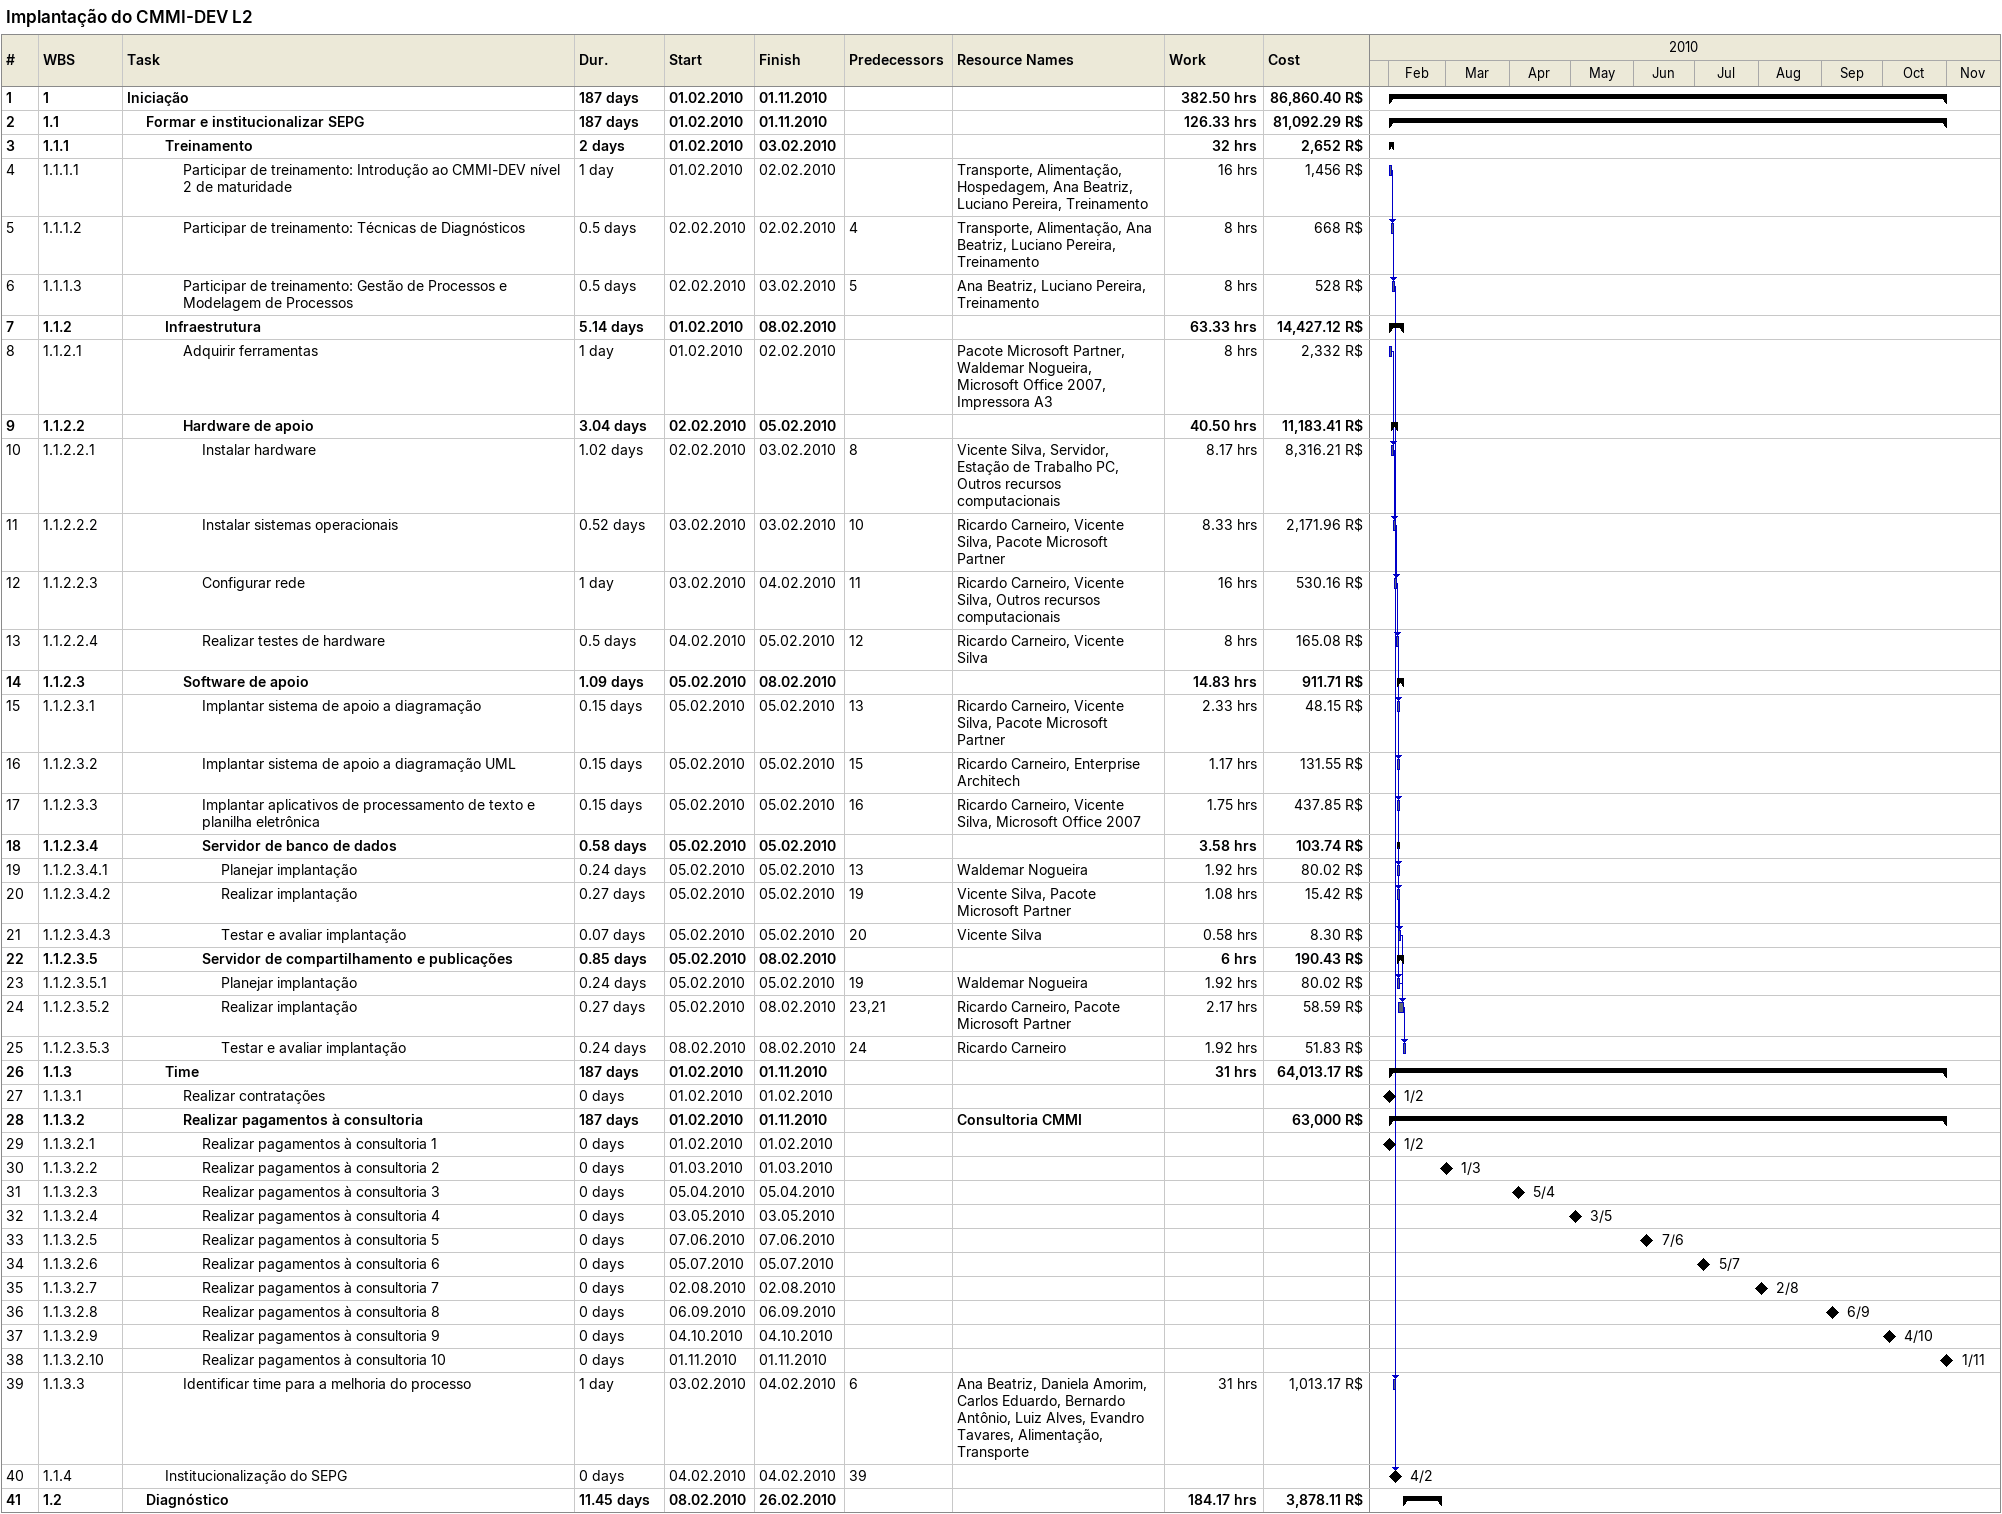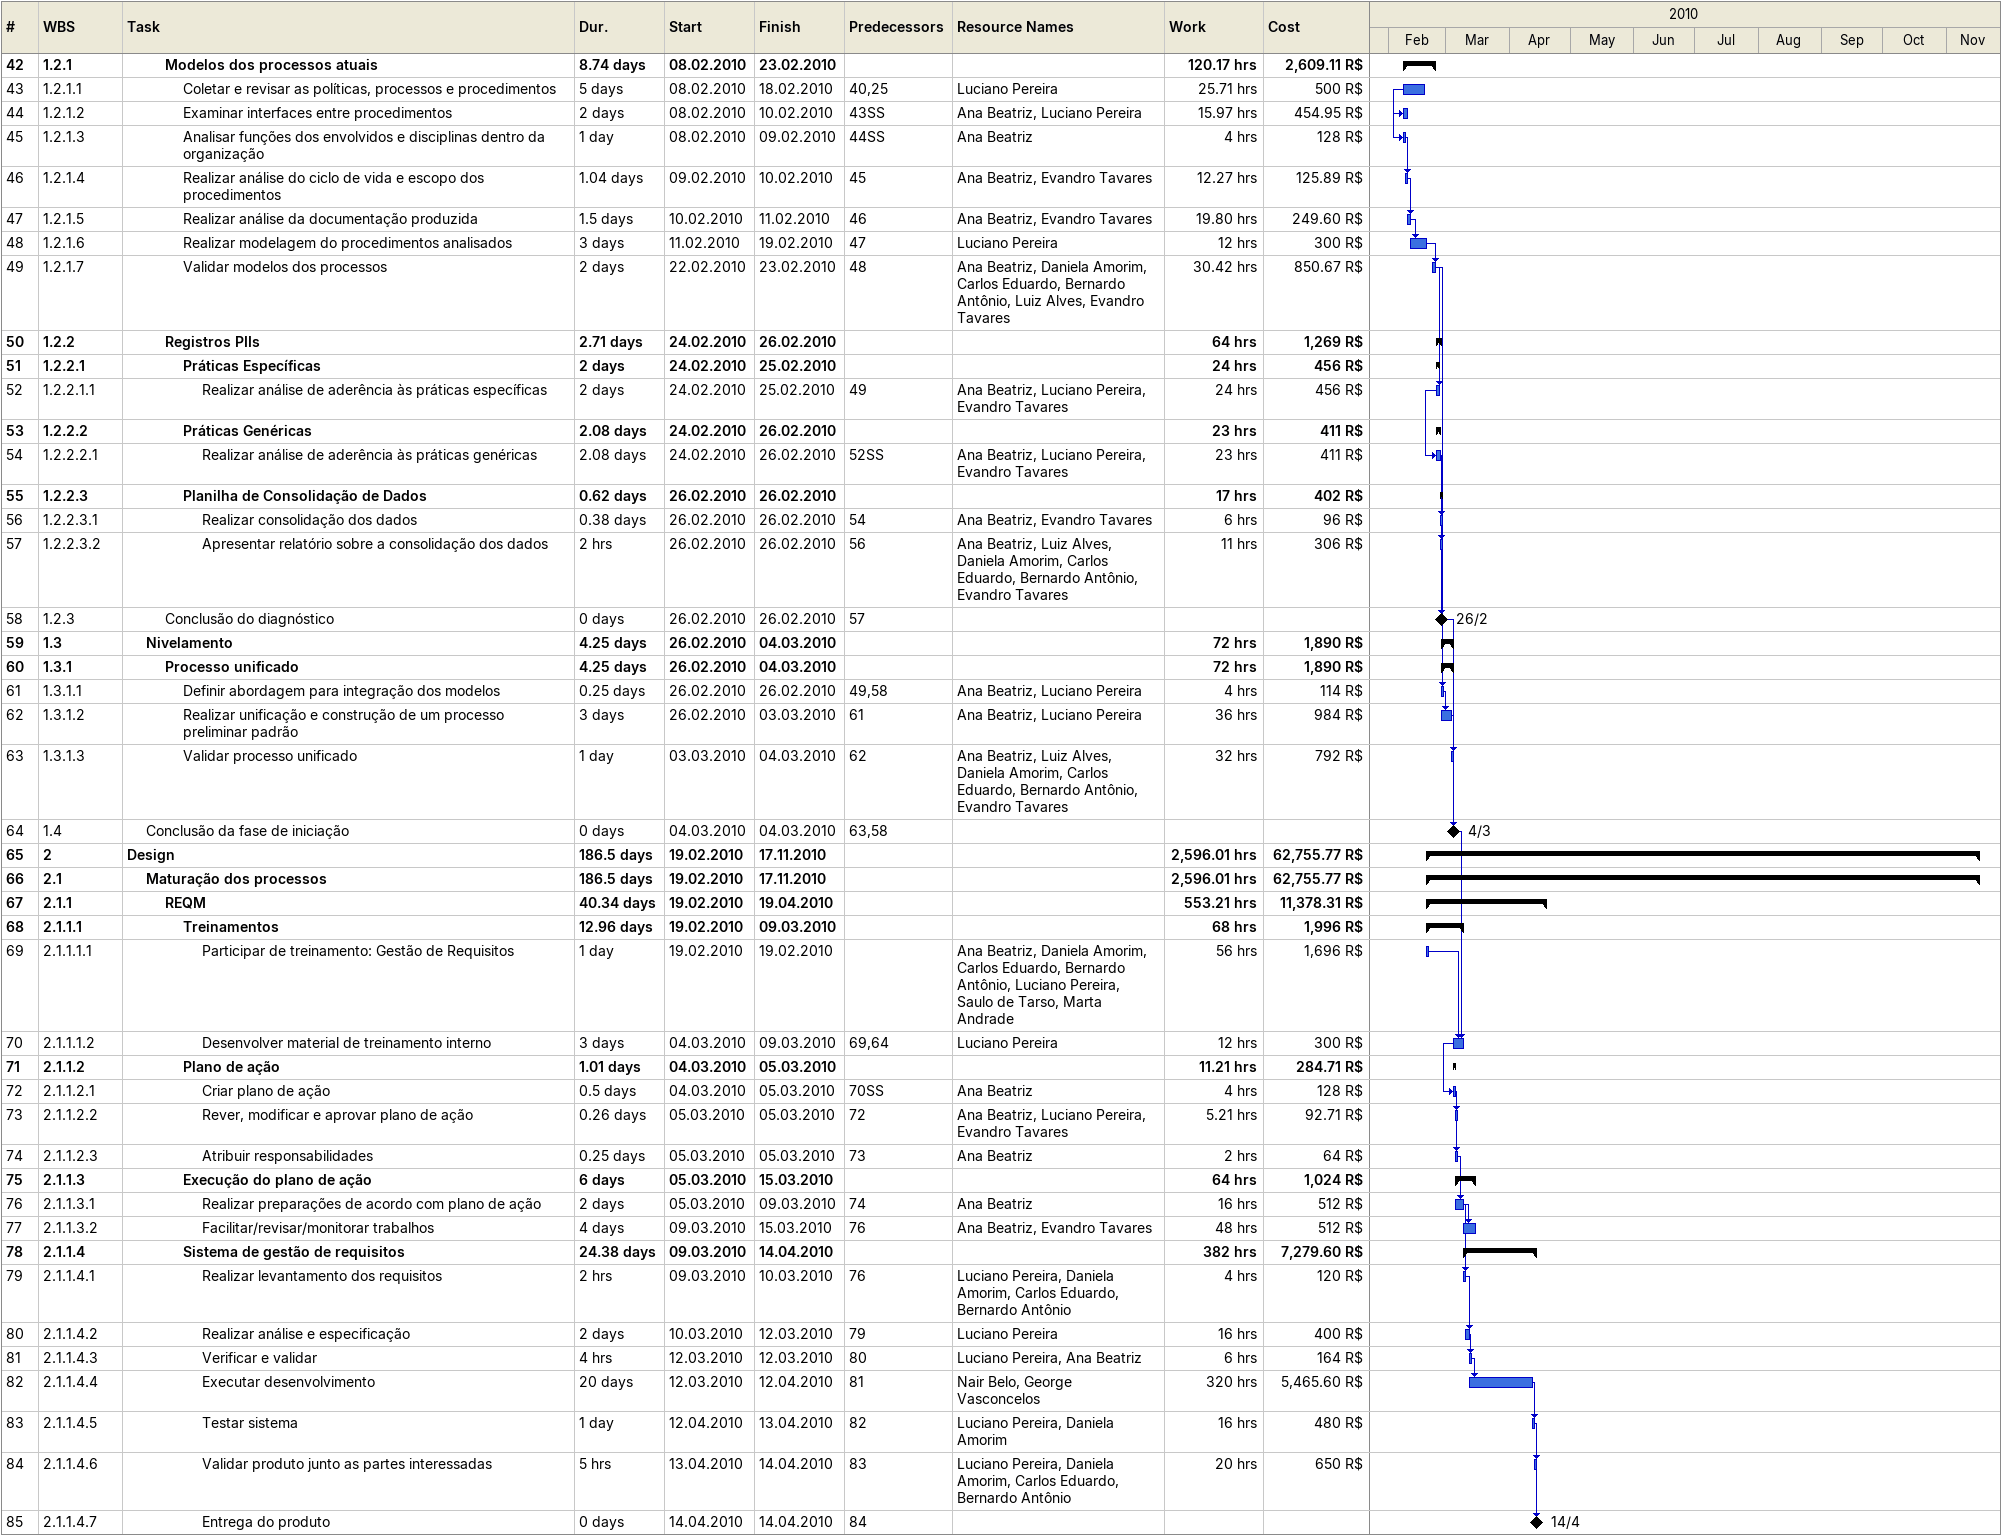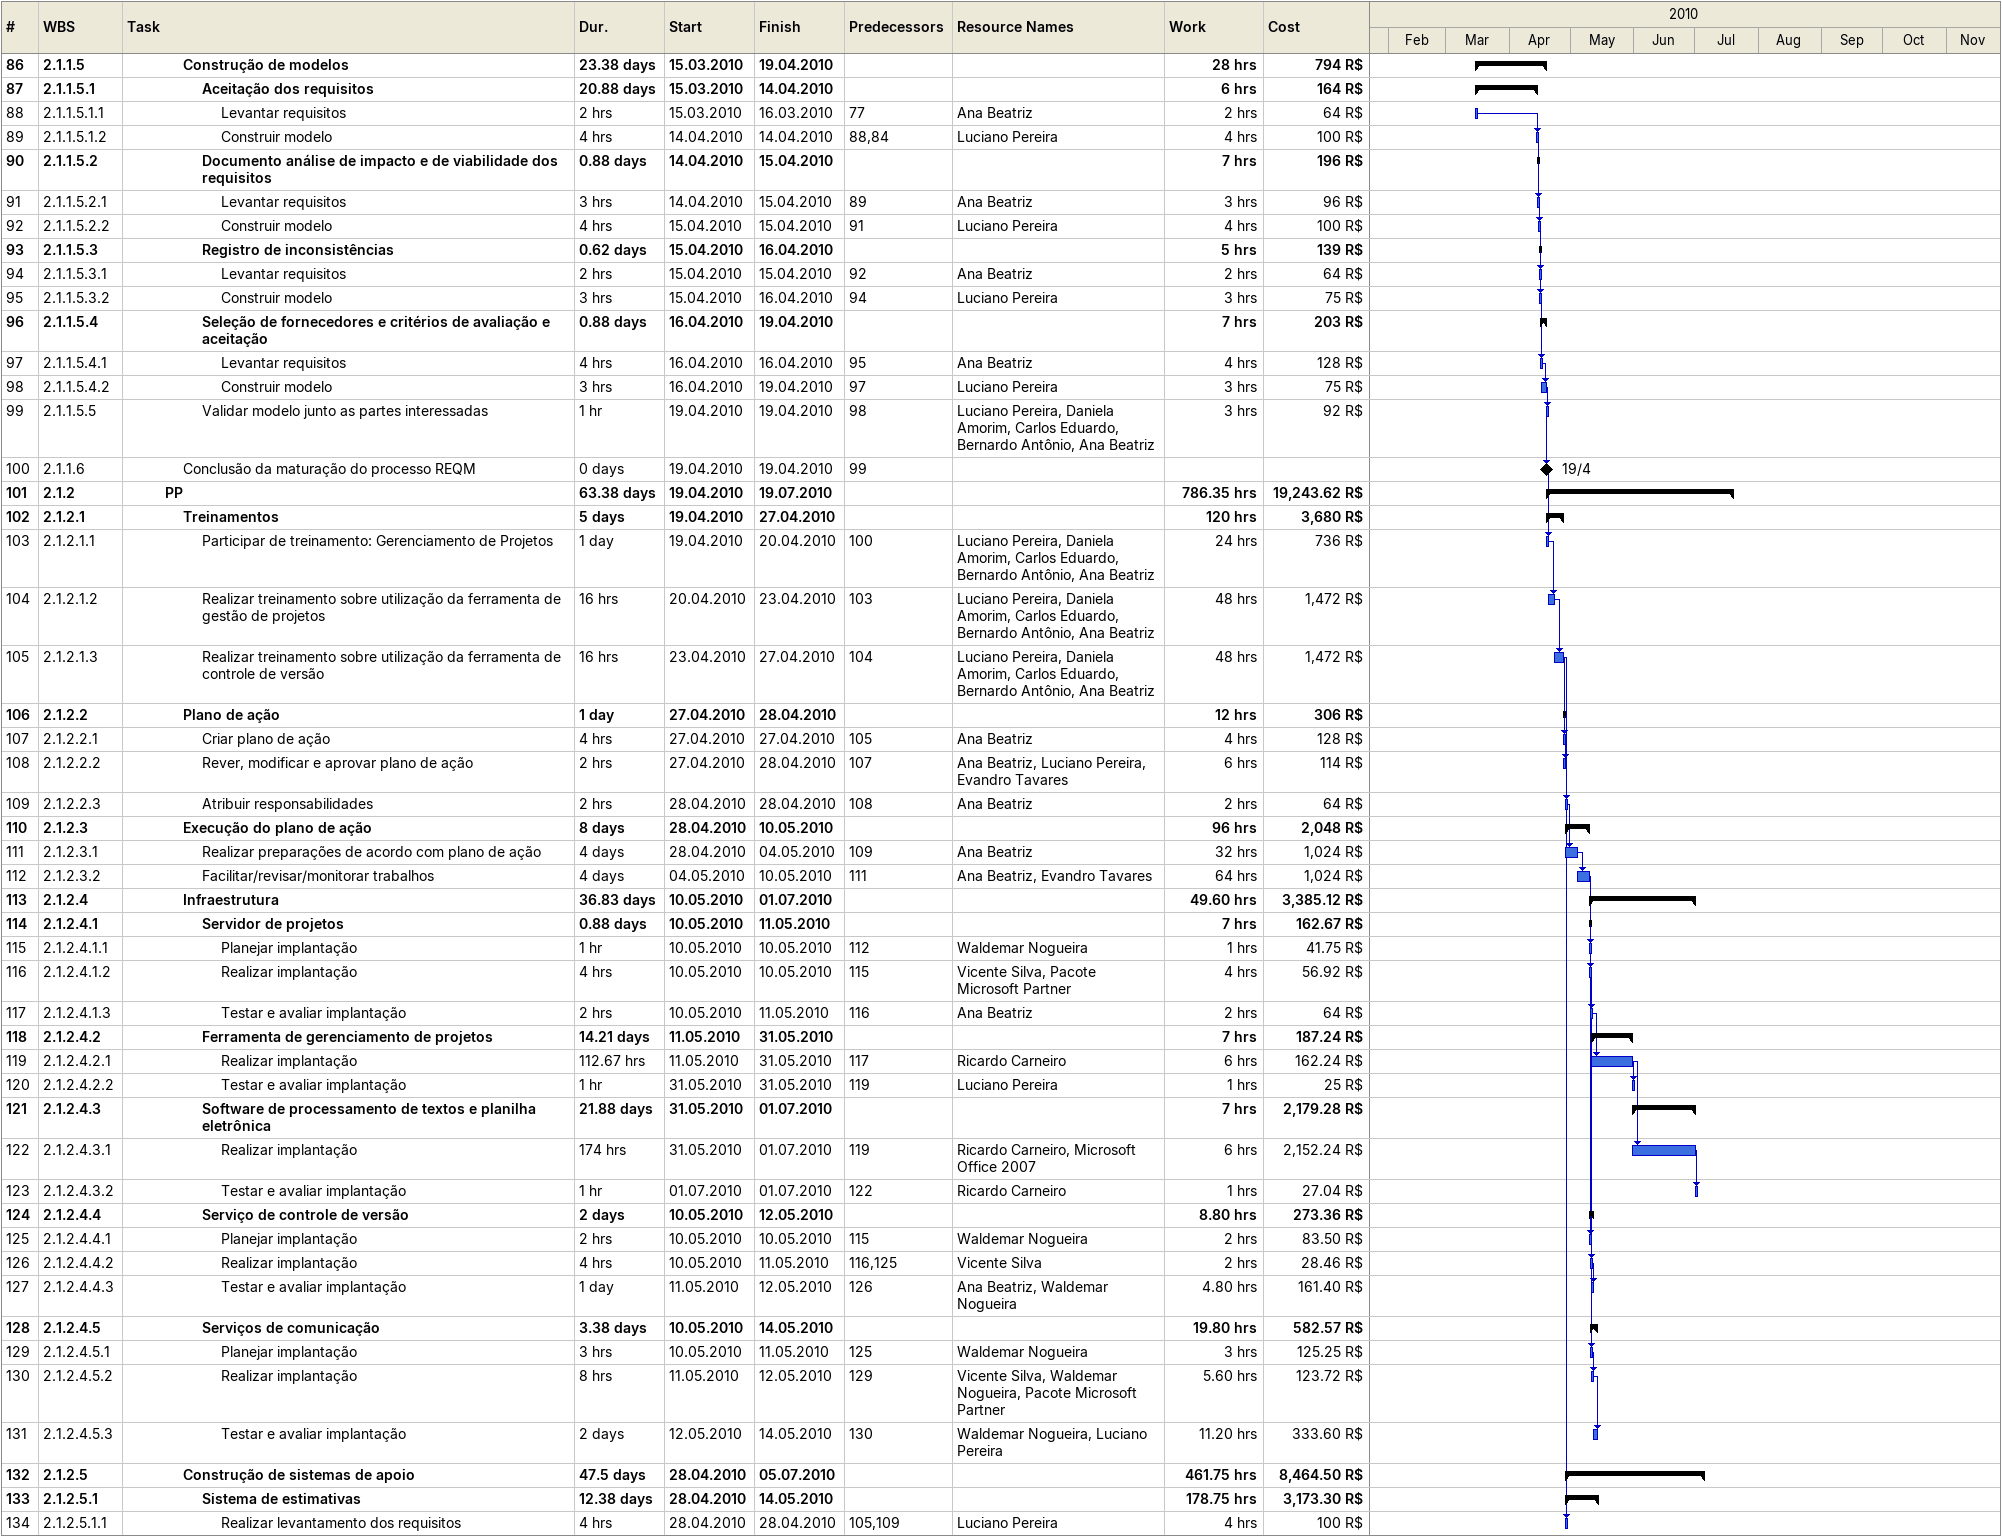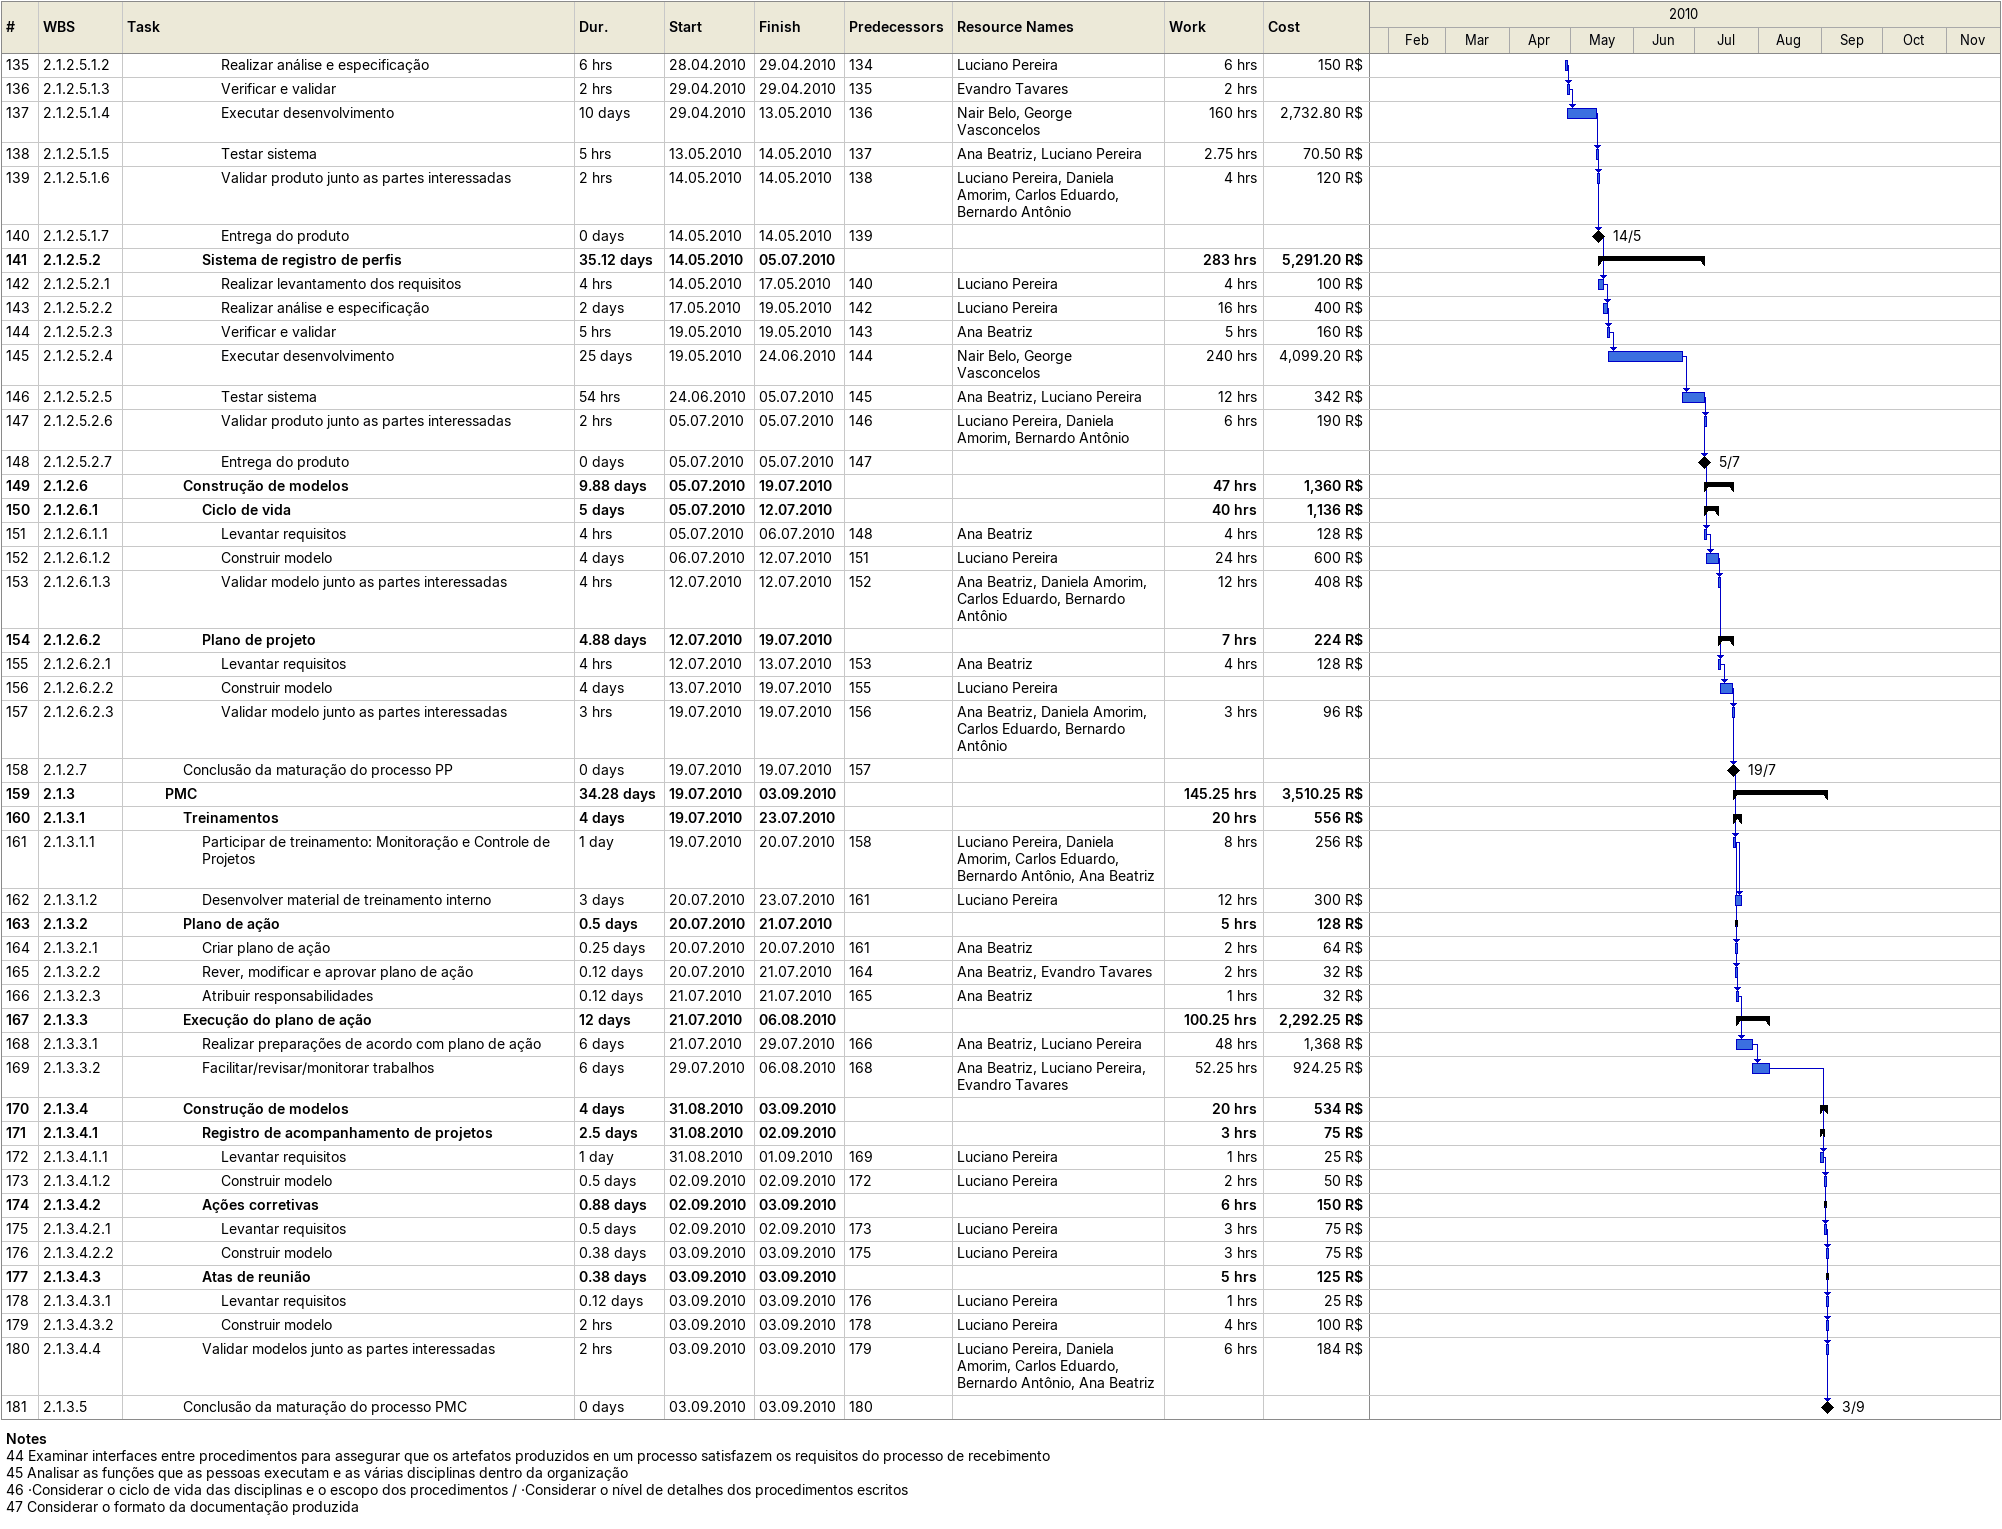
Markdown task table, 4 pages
Implantação do CMMI-DEV L2

| ID | WBS | Task | Duration | Start | Finish | Predecessors | Resources | Work (h) | Cost (R$) |
|---|---|---|---|---|---|---|---|---|---|
| 1 | 1 | **Iniciação** | 187d | 2010-02-01 | 2010-11-01 |  |  | 382.50 | 86860.40 |
| 2 | 1.1 | **Formar e institucionalizar SEPG** | 187d | 2010-02-01 | 2010-11-01 |  |  | 126.33 | 81092.29 |
| 3 | 1.1.1 | **Treinamento** | 2d | 2010-02-01 | 2010-02-03 |  |  | 32 | 2652 |
| 4 | 1.1.1.1 | Participar de treinamento: Introdução ao CMMI-DEV nível 2 de maturidade | 1d | 2010-02-01 | 2010-02-02 |  | Transporte, Alimentação, Hospedagem, Ana Beatriz, Luciano Pereira, Treinamento | 16 | 1456 |
| 5 | 1.1.1.2 | Participar de treinamento: Técnicas de Diagnósticos | 0.5d | 2010-02-02 | 2010-02-02 | 4 | Transporte, Alimentação, Ana Beatriz, Luciano Pereira, Treinamento | 8 | 668 |
| 6 | 1.1.1.3 | Participar de treinamento: Gestão de Processos e Modelagem de Processos | 0.5d | 2010-02-02 | 2010-02-03 | 5 | Ana Beatriz, Luciano Pereira, Treinamento | 8 | 528 |
| 7 | 1.1.2 | **Infraestrutura** | 5.14d | 2010-02-01 | 2010-02-08 |  |  | 63.33 | 14427.12 |
| 8 | 1.1.2.1 | Adquirir ferramentas | 1d | 2010-02-01 | 2010-02-02 |  | Pacote Microsoft Partner, Waldemar Nogueira, Microsoft Office 2007, Impressora A3 | 8 | 2332 |
| 9 | 1.1.2.2 | **Hardware de apoio** | 3.04d | 2010-02-02 | 2010-02-05 |  |  | 40.50 | 11183.41 |
| 10 | 1.1.2.2.1 | Instalar hardware | 1.02d | 2010-02-02 | 2010-02-03 | 8 | Vicente Silva, Servidor, Estação de Trabalho PC, Outros recursos computacionais | 8.17 | 8316.21 |
| 11 | 1.1.2.2.2 | Instalar sistemas operacionais | 0.52d | 2010-02-03 | 2010-02-03 | 10 | Ricardo Carneiro, Vicente Silva, Pacote Microsoft Partner | 8.33 | 2171.96 |
| 12 | 1.1.2.2.3 | Configurar rede | 1d | 2010-02-03 | 2010-02-04 | 11 | Ricardo Carneiro, Vicente Silva, Outros recursos computacionais | 16 | 530.16 |
| 13 | 1.1.2.2.4 | Realizar testes de hardware | 0.5d | 2010-02-04 | 2010-02-05 | 12 | Ricardo Carneiro, Vicente Silva | 8 | 165.08 |
| 14 | 1.1.2.3 | **Software de apoio** | 1.09d | 2010-02-05 | 2010-02-08 |  |  | 14.83 | 911.71 |
| 15 | 1.1.2.3.1 | Implantar sistema de apoio a diagramação | 0.15d | 2010-02-05 | 2010-02-05 | 13 | Ricardo Carneiro, Vicente Silva, Pacote Microsoft Partner | 2.33 | 48.15 |
| 16 | 1.1.2.3.2 | Implantar sistema de apoio a diagramação UML | 0.15d | 2010-02-05 | 2010-02-05 | 15 | Ricardo Carneiro, Enterprise Architech | 1.17 | 131.55 |
| 17 | 1.1.2.3.3 | Implantar aplicativos de processamento de texto e planilha eletrônica | 0.15d | 2010-02-05 | 2010-02-05 | 16 | Ricardo Carneiro, Vicente Silva, Microsoft Office 2007 | 1.75 | 437.85 |
| 18 | 1.1.2.3.4 | **Servidor de banco de dados** | 0.58d | 2010-02-05 | 2010-02-05 |  |  | 3.58 | 103.74 |
| 19 | 1.1.2.3.4.1 | Planejar implantação | 0.24d | 2010-02-05 | 2010-02-05 | 13 | Waldemar Nogueira | 1.92 | 80.02 |
| 20 | 1.1.2.3.4.2 | Realizar implantação | 0.27d | 2010-02-05 | 2010-02-05 | 19 | Vicente Silva, Pacote Microsoft Partner | 1.08 | 15.42 |
| 21 | 1.1.2.3.4.3 | Testar e avaliar implantação | 0.07d | 2010-02-05 | 2010-02-05 | 20 | Vicente Silva | 0.58 | 8.30 |
| 22 | 1.1.2.3.5 | **Servidor de compartilhamento e publicações** | 0.85d | 2010-02-05 | 2010-02-08 |  |  | 6 | 190.43 |
| 23 | 1.1.2.3.5.1 | Planejar implantação | 0.24d | 2010-02-05 | 2010-02-05 | 19 | Waldemar Nogueira | 1.92 | 80.02 |
| 24 | 1.1.2.3.5.2 | Realizar implantação | 0.27d | 2010-02-05 | 2010-02-08 | 23, 21 | Ricardo Carneiro, Pacote Microsoft Partner | 2.17 | 58.59 |
| 25 | 1.1.2.3.5.3 | Testar e avaliar implantação | 0.24d | 2010-02-08 | 2010-02-08 | 24 | Ricardo Carneiro | 1.92 | 51.83 |
| 26 | 1.1.3 | **Time** | 187d | 2010-02-01 | 2010-11-01 |  |  | 31 | 64013.17 |
| 27 | 1.1.3.1 | Realizar contratações | 0d | 2010-02-01 | 2010-02-01 |  |  |  |  |
| 28 | 1.1.3.2 | **Realizar pagamentos à consultoria** | 187d | 2010-02-01 | 2010-11-01 |  | Consultoria CMMI |  | 63000 |
| 29 | 1.1.3.2.1 | Realizar pagamentos à consultoria 1 | 0d | 2010-02-01 | 2010-02-01 |  |  |  |  |
| 30 | 1.1.3.2.2 | Realizar pagamentos à consultoria 2 | 0d | 2010-03-01 | 2010-03-01 |  |  |  |  |
| 31 | 1.1.3.2.3 | Realizar pagamentos à consultoria 3 | 0d | 2010-04-05 | 2010-04-05 |  |  |  |  |
| 32 | 1.1.3.2.4 | Realizar pagamentos à consultoria 4 | 0d | 2010-05-03 | 2010-05-03 |  |  |  |  |
| 33 | 1.1.3.2.5 | Realizar pagamentos à consultoria 5 | 0d | 2010-06-07 | 2010-06-07 |  |  |  |  |
| 34 | 1.1.3.2.6 | Realizar pagamentos à consultoria 6 | 0d | 2010-07-05 | 2010-07-05 |  |  |  |  |
| 35 | 1.1.3.2.7 | Realizar pagamentos à consultoria 7 | 0d | 2010-08-02 | 2010-08-02 |  |  |  |  |
| 36 | 1.1.3.2.8 | Realizar pagamentos à consultoria 8 | 0d | 2010-09-06 | 2010-09-06 |  |  |  |  |
| 37 | 1.1.3.2.9 | Realizar pagamentos à consultoria 9 | 0d | 2010-10-04 | 2010-10-04 |  |  |  |  |
| 38 | 1.1.3.2.10 | Realizar pagamentos à consultoria 10 | 0d | 2010-11-01 | 2010-11-01 |  |  |  |  |
| 39 | 1.1.3.3 | Identificar time para a melhoria do processo | 1d | 2010-02-03 | 2010-02-04 | 6 | Ana Beatriz, Daniela Amorim, Carlos Eduardo, Bernardo Antônio, Luiz Alves, Evandro Tavares, Alimentação, Transporte | 31 | 1013.17 |
| 40 | 1.1.4 | Institucionalização do SEPG | 0d | 2010-02-04 | 2010-02-04 | 39 |  |  |  |
| 41 | 1.2 | **Diagnóstico** | 11.45d | 2010-02-08 | 2010-02-26 |  |  | 184.17 | 3878.11 |
| 42 | 1.2.1 | **Modelos dos processos atuais** | 8.74d | 2010-02-08 | 2010-02-23 |  |  | 120.17 | 2609.11 |
| 43 | 1.2.1.1 | Coletar e revisar as políticas, processos e procedimentos | 5d | 2010-02-08 | 2010-02-18 | 40, 25 | Luciano Pereira | 25.71 | 500 |
| 44 | 1.2.1.2 | Examinar interfaces entre procedimentos | 2d | 2010-02-08 | 2010-02-10 | 43SS | Ana Beatriz, Luciano Pereira | 15.97 | 454.95 |
| 45 | 1.2.1.3 | Analisar funções dos envolvidos e disciplinas dentro da organização | 1d | 2010-02-08 | 2010-02-09 | 44SS | Ana Beatriz | 4 | 128 |
| 46 | 1.2.1.4 | Realizar análise do ciclo de vida e escopo dos procedimentos | 1.04d | 2010-02-09 | 2010-02-10 | 45 | Ana Beatriz, Evandro Tavares | 12.27 | 125.89 |
| 47 | 1.2.1.5 | Realizar análise da documentação produzida | 1.5d | 2010-02-10 | 2010-02-11 | 46 | Ana Beatriz, Evandro Tavares | 19.80 | 249.60 |
| 48 | 1.2.1.6 | Realizar modelagem do procedimentos analisados | 3d | 2010-02-11 | 2010-02-19 | 47 | Luciano Pereira | 12 | 300 |
| 49 | 1.2.1.7 | Validar modelos dos processos | 2d | 2010-02-22 | 2010-02-23 | 48 | Ana Beatriz, Daniela Amorim, Carlos Eduardo, Bernardo Antônio, Luiz Alves, Evandro Tavares | 30.42 | 850.67 |
| 50 | 1.2.2 | **Registros PIIs** | 2.71d | 2010-02-24 | 2010-02-26 |  |  | 64 | 1269 |
| 51 | 1.2.2.1 | **Práticas Específicas** | 2d | 2010-02-24 | 2010-02-25 |  |  | 24 | 456 |
| 52 | 1.2.2.1.1 | Realizar análise de aderência às práticas específicas | 2d | 2010-02-24 | 2010-02-25 | 49 | Ana Beatriz, Luciano Pereira, Evandro Tavares | 24 | 456 |
| 53 | 1.2.2.2 | **Práticas Genéricas** | 2.08d | 2010-02-24 | 2010-02-26 |  |  | 23 | 411 |
| 54 | 1.2.2.2.1 | Realizar análise de aderência às práticas genéricas | 2.08d | 2010-02-24 | 2010-02-26 | 52SS | Ana Beatriz, Luciano Pereira, Evandro Tavares | 23 | 411 |
| 55 | 1.2.2.3 | **Planilha de Consolidação de Dados** | 0.62d | 2010-02-26 | 2010-02-26 |  |  | 17 | 402 |
| 56 | 1.2.2.3.1 | Realizar consolidação dos dados | 0.38d | 2010-02-26 | 2010-02-26 | 54 | Ana Beatriz, Evandro Tavares | 6 | 96 |
| 57 | 1.2.2.3.2 | Apresentar relatório sobre a consolidação dos dados | 2h | 2010-02-26 | 2010-02-26 | 56 | Ana Beatriz, Luiz Alves, Daniela Amorim, Carlos Eduardo, Bernardo Antônio, Evandro Tavares | 11 | 306 |
| 58 | 1.2.3 | Conclusão do diagnóstico | 0d | 2010-02-26 | 2010-02-26 | 57 |  |  |  |
| 59 | 1.3 | **Nivelamento** | 4.25d | 2010-02-26 | 2010-03-04 |  |  | 72 | 1890 |
| 60 | 1.3.1 | **Processo unificado** | 4.25d | 2010-02-26 | 2010-03-04 |  |  | 72 | 1890 |
| 61 | 1.3.1.1 | Definir abordagem para integração dos modelos | 0.25d | 2010-02-26 | 2010-02-26 | 49, 58 | Ana Beatriz, Luciano Pereira | 4 | 114 |
| 62 | 1.3.1.2 | Realizar unificação e construção de um processo preliminar padrão | 3d | 2010-02-26 | 2010-03-03 | 61 | Ana Beatriz, Luciano Pereira | 36 | 984 |
| 63 | 1.3.1.3 | Validar processo unificado | 1d | 2010-03-03 | 2010-03-04 | 62 | Ana Beatriz, Luiz Alves, Daniela Amorim, Carlos Eduardo, Bernardo Antônio, Evandro Tavares | 32 | 792 |
| 64 | 1.4 | Conclusão da fase de iniciação | 0d | 2010-03-04 | 2010-03-04 | 63, 58 |  |  |  |
| 65 | 2 | **Design** | 186.5d | 2010-02-19 | 2010-11-17 |  |  | 2596.01 | 62755.77 |
| 66 | 2.1 | **Maturação dos processos** | 186.5d | 2010-02-19 | 2010-11-17 |  |  | 2596.01 | 62755.77 |
| 67 | 2.1.1 | **REQM** | 40.34d | 2010-02-19 | 2010-04-19 |  |  | 553.21 | 11378.31 |
| 68 | 2.1.1.1 | **Treinamentos** | 12.96d | 2010-02-19 | 2010-03-09 |  |  | 68 | 1996 |
| 69 | 2.1.1.1.1 | Participar de treinamento: Gestão de Requisitos | 1d | 2010-02-19 | 2010-02-19 |  | Ana Beatriz, Daniela Amorim, Carlos Eduardo, Bernardo Antônio, Luciano Pereira, Saulo de Tarso, Marta Andrade | 56 | 1696 |
| 70 | 2.1.1.1.2 | Desenvolver material de treinamento interno | 3d | 2010-03-04 | 2010-03-09 | 69, 64 | Luciano Pereira | 12 | 300 |
| 71 | 2.1.1.2 | **Plano de ação** | 1.01d | 2010-03-04 | 2010-03-05 |  |  | 11.21 | 284.71 |
| 72 | 2.1.1.2.1 | Criar plano de ação | 0.5d | 2010-03-04 | 2010-03-05 | 70SS | Ana Beatriz | 4 | 128 |
| 73 | 2.1.1.2.2 | Rever, modificar e aprovar plano de ação | 0.26d | 2010-03-05 | 2010-03-05 | 72 | Ana Beatriz, Luciano Pereira, Evandro Tavares | 5.21 | 92.71 |
| 74 | 2.1.1.2.3 | Atribuir responsabilidades | 0.25d | 2010-03-05 | 2010-03-05 | 73 | Ana Beatriz | 2 | 64 |
| 75 | 2.1.1.3 | **Execução do plano de ação** | 6d | 2010-03-05 | 2010-03-15 |  |  | 64 | 1024 |
| 76 | 2.1.1.3.1 | Realizar preparações de acordo com plano de ação | 2d | 2010-03-05 | 2010-03-09 | 74 | Ana Beatriz | 16 | 512 |
| 77 | 2.1.1.3.2 | Facilitar/revisar/monitorar trabalhos | 4d | 2010-03-09 | 2010-03-15 | 76 | Ana Beatriz, Evandro Tavares | 48 | 512 |
| 78 | 2.1.1.4 | **Sistema de gestão de requisitos** | 24.38d | 2010-03-09 | 2010-04-14 |  |  | 382 | 7279.60 |
| 79 | 2.1.1.4.1 | Realizar levantamento dos requisitos | 2h | 2010-03-09 | 2010-03-10 | 76 | Luciano Pereira, Daniela Amorim, Carlos Eduardo, Bernardo Antônio | 4 | 120 |
| 80 | 2.1.1.4.2 | Realizar análise e especificação | 2d | 2010-03-10 | 2010-03-12 | 79 | Luciano Pereira | 16 | 400 |
| 81 | 2.1.1.4.3 | Verificar e validar | 4h | 2010-03-12 | 2010-03-12 | 80 | Luciano Pereira, Ana Beatriz | 6 | 164 |
| 82 | 2.1.1.4.4 | Executar desenvolvimento | 20d | 2010-03-12 | 2010-04-12 | 81 | Nair Belo, George Vasconcelos | 320 | 5465.60 |
| 83 | 2.1.1.4.5 | Testar sistema | 1d | 2010-04-12 | 2010-04-13 | 82 | Luciano Pereira, Daniela Amorim | 16 | 480 |
| 84 | 2.1.1.4.6 | Validar produto junto as partes interessadas | 5h | 2010-04-13 | 2010-04-14 | 83 | Luciano Pereira, Daniela Amorim, Carlos Eduardo, Bernardo Antônio | 20 | 650 |
| 85 | 2.1.1.4.7 | Entrega do produto | 0d | 2010-04-14 | 2010-04-14 | 84 |  |  |  |
| 86 | 2.1.1.5 | **Construção de modelos** | 23.38d | 2010-03-15 | 2010-04-19 |  |  | 28 | 794 |
| 87 | 2.1.1.5.1 | **Aceitação dos requisitos** | 20.88d | 2010-03-15 | 2010-04-14 |  |  | 6 | 164 |
| 88 | 2.1.1.5.1.1 | Levantar requisitos | 2h | 2010-03-15 | 2010-03-16 | 77 | Ana Beatriz | 2 | 64 |
| 89 | 2.1.1.5.1.2 | Construir modelo | 4h | 2010-04-14 | 2010-04-14 | 88, 84 | Luciano Pereira | 4 | 100 |
| 90 | 2.1.1.5.2 | **Documento análise de impacto e de viabilidade dos requisitos** | 0.88d | 2010-04-14 | 2010-04-15 |  |  | 7 | 196 |
| 91 | 2.1.1.5.2.1 | Levantar requisitos | 3h | 2010-04-14 | 2010-04-15 | 89 | Ana Beatriz | 3 | 96 |
| 92 | 2.1.1.5.2.2 | Construir modelo | 4h | 2010-04-15 | 2010-04-15 | 91 | Luciano Pereira | 4 | 100 |
| 93 | 2.1.1.5.3 | **Registro de inconsistências** | 0.62d | 2010-04-15 | 2010-04-16 |  |  | 5 | 139 |
| 94 | 2.1.1.5.3.1 | Levantar requisitos | 2h | 2010-04-15 | 2010-04-15 | 92 | Ana Beatriz | 2 | 64 |
| 95 | 2.1.1.5.3.2 | Construir modelo | 3h | 2010-04-15 | 2010-04-16 | 94 | Luciano Pereira | 3 | 75 |
| 96 | 2.1.1.5.4 | **Seleção de fornecedores e critérios de avaliação e aceitação** | 0.88d | 2010-04-16 | 2010-04-19 |  |  | 7 | 203 |
| 97 | 2.1.1.5.4.1 | Levantar requisitos | 4h | 2010-04-16 | 2010-04-16 | 95 | Ana Beatriz | 4 | 128 |
| 98 | 2.1.1.5.4.2 | Construir modelo | 3h | 2010-04-16 | 2010-04-19 | 97 | Luciano Pereira | 3 | 75 |
| 99 | 2.1.1.5.5 | Validar modelo junto as partes interessadas | 1h | 2010-04-19 | 2010-04-19 | 98 | Luciano Pereira, Daniela Amorim, Carlos Eduardo, Bernardo Antônio, Ana Beatriz | 3 | 92 |
| 100 | 2.1.1.6 | Conclusão da maturação do processo REQM | 0d | 2010-04-19 | 2010-04-19 | 99 |  |  |  |
| 101 | 2.1.2 | **PP** | 63.38d | 2010-04-19 | 2010-07-19 |  |  | 786.35 | 19243.62 |
| 102 | 2.1.2.1 | **Treinamentos** | 5d | 2010-04-19 | 2010-04-27 |  |  | 120 | 3680 |
| 103 | 2.1.2.1.1 | Participar de treinamento: Gerenciamento de Projetos | 1d | 2010-04-19 | 2010-04-20 | 100 | Luciano Pereira, Daniela Amorim, Carlos Eduardo, Bernardo Antônio, Ana Beatriz | 24 | 736 |
| 104 | 2.1.2.1.2 | Realizar treinamento sobre utilização da ferramenta de gestão de projetos | 16h | 2010-04-20 | 2010-04-23 | 103 | Luciano Pereira, Daniela Amorim, Carlos Eduardo, Bernardo Antônio, Ana Beatriz | 48 | 1472 |
| 105 | 2.1.2.1.3 | Realizar treinamento sobre utilização da ferramenta de controle de versão | 16h | 2010-04-23 | 2010-04-27 | 104 | Luciano Pereira, Daniela Amorim, Carlos Eduardo, Bernardo Antônio, Ana Beatriz | 48 | 1472 |
| 106 | 2.1.2.2 | **Plano de ação** | 1d | 2010-04-27 | 2010-04-28 |  |  | 12 | 306 |
| 107 | 2.1.2.2.1 | Criar plano de ação | 4h | 2010-04-27 | 2010-04-27 | 105 | Ana Beatriz | 4 | 128 |
| 108 | 2.1.2.2.2 | Rever, modificar e aprovar plano de ação | 2h | 2010-04-27 | 2010-04-28 | 107 | Ana Beatriz, Luciano Pereira, Evandro Tavares | 6 | 114 |
| 109 | 2.1.2.2.3 | Atribuir responsabilidades | 2h | 2010-04-28 | 2010-04-28 | 108 | Ana Beatriz | 2 | 64 |
| 110 | 2.1.2.3 | **Execução do plano de ação** | 8d | 2010-04-28 | 2010-05-10 |  |  | 96 | 2048 |
| 111 | 2.1.2.3.1 | Realizar preparações de acordo com plano de ação | 4d | 2010-04-28 | 2010-05-04 | 109 | Ana Beatriz | 32 | 1024 |
| 112 | 2.1.2.3.2 | Facilitar/revisar/monitorar trabalhos | 4d | 2010-05-04 | 2010-05-10 | 111 | Ana Beatriz, Evandro Tavares | 64 | 1024 |
| 113 | 2.1.2.4 | **Infraestrutura** | 36.83d | 2010-05-10 | 2010-07-01 |  |  | 49.60 | 3385.12 |
| 114 | 2.1.2.4.1 | **Servidor de projetos** | 0.88d | 2010-05-10 | 2010-05-11 |  |  | 7 | 162.67 |
| 115 | 2.1.2.4.1.1 | Planejar implantação | 1h | 2010-05-10 | 2010-05-10 | 112 | Waldemar Nogueira | 1 | 41.75 |
| 116 | 2.1.2.4.1.2 | Realizar implantação | 4h | 2010-05-10 | 2010-05-10 | 115 | Vicente Silva, Pacote Microsoft Partner | 4 | 56.92 |
| 117 | 2.1.2.4.1.3 | Testar e avaliar implantação | 2h | 2010-05-10 | 2010-05-11 | 116 | Ana Beatriz | 2 | 64 |
| 118 | 2.1.2.4.2 | **Ferramenta de gerenciamento de projetos** | 14.21d | 2010-05-11 | 2010-05-31 |  |  | 7 | 187.24 |
| 119 | 2.1.2.4.2.1 | Realizar implantação | 112.67h | 2010-05-11 | 2010-05-31 | 117 | Ricardo Carneiro | 6 | 162.24 |
| 120 | 2.1.2.4.2.2 | Testar e avaliar implantação | 1h | 2010-05-31 | 2010-05-31 | 119 | Luciano Pereira | 1 | 25 |
| 121 | 2.1.2.4.3 | **Software de processamento de textos e planilha eletrônica** | 21.88d | 2010-05-31 | 2010-07-01 |  |  | 7 | 2179.28 |
| 122 | 2.1.2.4.3.1 | Realizar implantação | 174h | 2010-05-31 | 2010-07-01 | 119 | Ricardo Carneiro, Microsoft Office 2007 | 6 | 2152.24 |
| 123 | 2.1.2.4.3.2 | Testar e avaliar implantação | 1h | 2010-07-01 | 2010-07-01 | 122 | Ricardo Carneiro | 1 | 27.04 |
| 124 | 2.1.2.4.4 | **Serviço de controle de versão** | 2d | 2010-05-10 | 2010-05-12 |  |  | 8.80 | 273.36 |
| 125 | 2.1.2.4.4.1 | Planejar implantação | 2h | 2010-05-10 | 2010-05-10 | 115 | Waldemar Nogueira | 2 | 83.50 |
| 126 | 2.1.2.4.4.2 | Realizar implantação | 4h | 2010-05-10 | 2010-05-11 | 116, 125 | Vicente Silva | 2 | 28.46 |
| 127 | 2.1.2.4.4.3 | Testar e avaliar implantação | 1d | 2010-05-11 | 2010-05-12 | 126 | Ana Beatriz, Waldemar Nogueira | 4.80 | 161.40 |
| 128 | 2.1.2.4.5 | **Serviços de comunicação** | 3.38d | 2010-05-10 | 2010-05-14 |  |  | 19.80 | 582.57 |
| 129 | 2.1.2.4.5.1 | Planejar implantação | 3h | 2010-05-10 | 2010-05-11 | 125 | Waldemar Nogueira | 3 | 125.25 |
| 130 | 2.1.2.4.5.2 | Realizar implantação | 8h | 2010-05-11 | 2010-05-12 | 129 | Vicente Silva, Waldemar Nogueira, Pacote Microsoft Partner | 5.60 | 123.72 |
| 131 | 2.1.2.4.5.3 | Testar e avaliar implantação | 2d | 2010-05-12 | 2010-05-14 | 130 | Waldemar Nogueira, Luciano Pereira | 11.20 | 333.60 |
| 132 | 2.1.2.5 | **Construção de sistemas de apoio** | 47.5d | 2010-04-28 | 2010-07-05 |  |  | 461.75 | 8464.50 |
| 133 | 2.1.2.5.1 | **Sistema de estimativas** | 12.38d | 2010-04-28 | 2010-05-14 |  |  | 178.75 | 3173.30 |
| 134 | 2.1.2.5.1.1 | Realizar levantamento dos requisitos | 4h | 2010-04-28 | 2010-04-28 | 105, 109 | Luciano Pereira | 4 | 100 |
| 135 | 2.1.2.5.1.2 | Realizar análise e especificação | 6h | 2010-04-28 | 2010-04-29 | 134 | Luciano Pereira | 6 | 150 |
| 136 | 2.1.2.5.1.3 | Verificar e validar | 2h | 2010-04-29 | 2010-04-29 | 135 | Evandro Tavares | 2 |  |
| 137 | 2.1.2.5.1.4 | Executar desenvolvimento | 10d | 2010-04-29 | 2010-05-13 | 136 | Nair Belo, George Vasconcelos | 160 | 2732.80 |
| 138 | 2.1.2.5.1.5 | Testar sistema | 5h | 2010-05-13 | 2010-05-14 | 137 | Ana Beatriz, Luciano Pereira | 2.75 | 70.50 |
| 139 | 2.1.2.5.1.6 | Validar produto junto as partes interessadas | 2h | 2010-05-14 | 2010-05-14 | 138 | Luciano Pereira, Daniela Amorim, Carlos Eduardo, Bernardo Antônio | 4 | 120 |
| 140 | 2.1.2.5.1.7 | Entrega do produto | 0d | 2010-05-14 | 2010-05-14 | 139 |  |  |  |
| 141 | 2.1.2.5.2 | **Sistema de registro de perfis** | 35.12d | 2010-05-14 | 2010-07-05 |  |  | 283 | 5291.20 |
| 142 | 2.1.2.5.2.1 | Realizar levantamento dos requisitos | 4h | 2010-05-14 | 2010-05-17 | 140 | Luciano Pereira | 4 | 100 |
| 143 | 2.1.2.5.2.2 | Realizar análise e especificação | 2d | 2010-05-17 | 2010-05-19 | 142 | Luciano Pereira | 16 | 400 |
| 144 | 2.1.2.5.2.3 | Verificar e validar | 5h | 2010-05-19 | 2010-05-19 | 143 | Ana Beatriz | 5 | 160 |
| 145 | 2.1.2.5.2.4 | Executar desenvolvimento | 25d | 2010-05-19 | 2010-06-24 | 144 | Nair Belo, George Vasconcelos | 240 | 4099.20 |
| 146 | 2.1.2.5.2.5 | Testar sistema | 54h | 2010-06-24 | 2010-07-05 | 145 | Ana Beatriz, Luciano Pereira | 12 | 342 |
| 147 | 2.1.2.5.2.6 | Validar produto junto as partes interessadas | 2h | 2010-07-05 | 2010-07-05 | 146 | Luciano Pereira, Daniela Amorim, Bernardo Antônio | 6 | 190 |
| 148 | 2.1.2.5.2.7 | Entrega do produto | 0d | 2010-07-05 | 2010-07-05 | 147 |  |  |  |
| 149 | 2.1.2.6 | **Construção de modelos** | 9.88d | 2010-07-05 | 2010-07-19 |  |  | 47 | 1360 |
| 150 | 2.1.2.6.1 | **Ciclo de vida** | 5d | 2010-07-05 | 2010-07-12 |  |  | 40 | 1136 |
| 151 | 2.1.2.6.1.1 | Levantar requisitos | 4h | 2010-07-05 | 2010-07-06 | 148 | Ana Beatriz | 4 | 128 |
| 152 | 2.1.2.6.1.2 | Construir modelo | 4d | 2010-07-06 | 2010-07-12 | 151 | Luciano Pereira | 24 | 600 |
| 153 | 2.1.2.6.1.3 | Validar modelo junto as partes interessadas | 4h | 2010-07-12 | 2010-07-12 | 152 | Ana Beatriz, Daniela Amorim, Carlos Eduardo, Bernardo Antônio | 12 | 408 |
| 154 | 2.1.2.6.2 | **Plano de projeto** | 4.88d | 2010-07-12 | 2010-07-19 |  |  | 7 | 224 |
| 155 | 2.1.2.6.2.1 | Levantar requisitos | 4h | 2010-07-12 | 2010-07-13 | 153 | Ana Beatriz | 4 | 128 |
| 156 | 2.1.2.6.2.2 | Construir modelo | 4d | 2010-07-13 | 2010-07-19 | 155 | Luciano Pereira |  |  |
| 157 | 2.1.2.6.2.3 | Validar modelo junto as partes interessadas | 3h | 2010-07-19 | 2010-07-19 | 156 | Ana Beatriz, Daniela Amorim, Carlos Eduardo, Bernardo Antônio | 3 | 96 |
| 158 | 2.1.2.7 | Conclusão da maturação do processo PP | 0d | 2010-07-19 | 2010-07-19 | 157 |  |  |  |
| 159 | 2.1.3 | **PMC** | 34.28d | 2010-07-19 | 2010-09-03 |  |  | 145.25 | 3510.25 |
| 160 | 2.1.3.1 | **Treinamentos** | 4d | 2010-07-19 | 2010-07-23 |  |  | 20 | 556 |
| 161 | 2.1.3.1.1 | Participar de treinamento: Monitoração e Controle de Projetos | 1d | 2010-07-19 | 2010-07-20 | 158 | Luciano Pereira, Daniela Amorim, Carlos Eduardo, Bernardo Antônio, Ana Beatriz | 8 | 256 |
| 162 | 2.1.3.1.2 | Desenvolver material de treinamento interno | 3d | 2010-07-20 | 2010-07-23 | 161 | Luciano Pereira | 12 | 300 |
| 163 | 2.1.3.2 | **Plano de ação** | 0.5d | 2010-07-20 | 2010-07-21 |  |  | 5 | 128 |
| 164 | 2.1.3.2.1 | Criar plano de ação | 0.25d | 2010-07-20 | 2010-07-20 | 161 | Ana Beatriz | 2 | 64 |
| 165 | 2.1.3.2.2 | Rever, modificar e aprovar plano de ação | 0.12d | 2010-07-20 | 2010-07-21 | 164 | Ana Beatriz, Evandro Tavares | 2 | 32 |
| 166 | 2.1.3.2.3 | Atribuir responsabilidades | 0.12d | 2010-07-21 | 2010-07-21 | 165 | Ana Beatriz | 1 | 32 |
| 167 | 2.1.3.3 | **Execução do plano de ação** | 12d | 2010-07-21 | 2010-08-06 |  |  | 100.25 | 2292.25 |
| 168 | 2.1.3.3.1 | Realizar preparações de acordo com plano de ação | 6d | 2010-07-21 | 2010-07-29 | 166 | Ana Beatriz, Luciano Pereira | 48 | 1368 |
| 169 | 2.1.3.3.2 | Facilitar/revisar/monitorar trabalhos | 6d | 2010-07-29 | 2010-08-06 | 168 | Ana Beatriz, Luciano Pereira, Evandro Tavares | 52.25 | 924.25 |
| 170 | 2.1.3.4 | **Construção de modelos** | 4d | 2010-08-31 | 2010-09-03 |  |  | 20 | 534 |
| 171 | 2.1.3.4.1 | **Registro de acompanhamento de projetos** | 2.5d | 2010-08-31 | 2010-09-02 |  |  | 3 | 75 |
| 172 | 2.1.3.4.1.1 | Levantar requisitos | 1d | 2010-08-31 | 2010-09-01 | 169 | Luciano Pereira | 1 | 25 |
| 173 | 2.1.3.4.1.2 | Construir modelo | 0.5d | 2010-09-02 | 2010-09-02 | 172 | Luciano Pereira | 2 | 50 |
| 174 | 2.1.3.4.2 | **Ações corretivas** | 0.88d | 2010-09-02 | 2010-09-03 |  |  | 6 | 150 |
| 175 | 2.1.3.4.2.1 | Levantar requisitos | 0.5d | 2010-09-02 | 2010-09-02 | 173 | Luciano Pereira | 3 | 75 |
| 176 | 2.1.3.4.2.2 | Construir modelo | 0.38d | 2010-09-03 | 2010-09-03 | 175 | Luciano Pereira | 3 | 75 |
| 177 | 2.1.3.4.3 | **Atas de reunião** | 0.38d | 2010-09-03 | 2010-09-03 |  |  | 5 | 125 |
| 178 | 2.1.3.4.3.1 | Levantar requisitos | 0.12d | 2010-09-03 | 2010-09-03 | 176 | Luciano Pereira | 1 | 25 |
| 179 | 2.1.3.4.3.2 | Construir modelo | 2h | 2010-09-03 | 2010-09-03 | 178 | Luciano Pereira | 4 | 100 |
| 180 | 2.1.3.4.4 | Validar modelos junto as partes interessadas | 2h | 2010-09-03 | 2010-09-03 | 179 | Luciano Pereira, Daniela Amorim, Carlos Eduardo, Bernardo Antônio, Ana Beatriz | 6 | 184 |
| 181 | 2.1.3.5 | Conclusão da maturação do processo PMC | 0d | 2010-09-03 | 2010-09-03 | 180 |  |  |  |

Notes
- 44: Examinar interfaces entre procedimentos para assegurar que os artefatos produzidos en um processo satisfazem os requisitos do processo de recebimento
- 45: Analisar as funções que as pessoas executam e as várias disciplinas dentro da organização
- 46: ·Considerar o ciclo de vida das disciplinas e o escopo dos procedimentos / ·Considerar o nível de detalhes dos procedimentos escritos
- 47: Considerar o formato da documentação produzida
